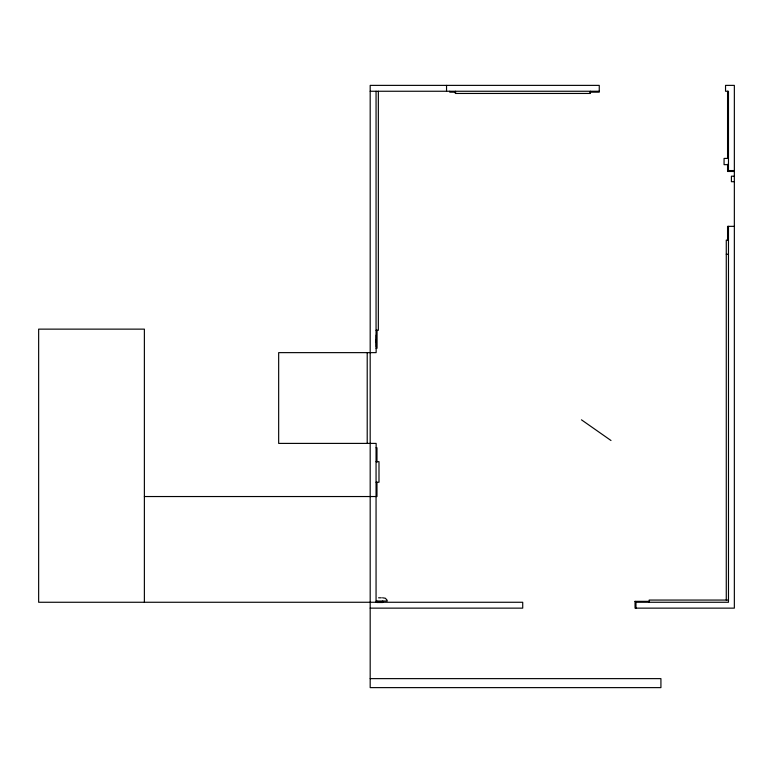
<?xml version="1.0" encoding="UTF-8"?>
<svg xmlns="http://www.w3.org/2000/svg" width="773" height="773" viewBox="0 0 773 773"><rect width="100%" height="100%" fill="white"/><g stroke="black" fill="none" stroke-linecap="round" stroke-linejoin="round"><path stroke-width="1.16" d="M734.35 171.471L727.557 171.471L728.475 170.553L728.475 91.253L725.538 91.253L725.538 85.378L734.35 85.378L734.35 608.138L635.048 608.138L635.048 601.346L649.185 601.346M370.18 91.253L599.259 91.253M455.79 92.171L449.76 92.171L449.76 91.253M589.606 92.171L599.259 92.171L599.259 85.378L370.18 85.378L370.18 687.622L660.925 687.622L660.925 678.626L370.18 678.626M728.475 158.417L724.069 158.417L724.069 164.659L728.475 164.659M728.475 170.553L734.35 170.553M734.35 176.196L731.413 176.196L731.413 181.694L734.35 181.694M734.35 226.344L727.557 226.344L727.557 240.113M728.475 240.113L726.272 240.113L726.272 600.061M726.272 254.249L728.475 254.249M376.055 330.293L378.345 330.293L378.345 91.253M376.238 339.415L376.238 342.352M376.055 91.253L376.055 348.246L377.06 348.246L377.06 330.148M376.055 602.264L376.055 447.789L376.973 447.789L376.973 462.061M376.055 461.674L378.992 461.674L378.992 482.236L376.055 482.236M144.377 496.537L376.973 496.537L376.973 482.275M378.577 597.809L381.331 597.809M382.548 597.809L385.341 598.234L387.08 600.167M728.475 600.061L649.185 600.061L649.185 602.264M376.277 601.027L387.302 601.027M635.048 601.346L635.966 602.264L728.475 602.264L728.475 226.344M370.18 608.138L522.722 608.138L522.722 602.264L38.65 602.264L38.65 329.134L144.377 329.134L144.377 602.264M581.451 419.816L610.989 440.504M727.557 91.253L727.557 158.301M727.557 164.282L727.557 171.471M635.966 602.264L635.966 608.138M590.446 91.253L590.446 93.456L455.345 93.456L455.345 91.253M446.543 85.378L446.543 91.253M382.761 601.027L382.761 602.496L376.886 602.496L376.886 601.027M376.325 340.217L376.325 341.589M376.238 335.028L376.238 346.777M376.142 348.246L376.142 352.633L278.666 352.633L278.666 443.402L376.142 443.402L376.142 447.789M367.214 352.633L367.214 443.402"/></g></svg>
